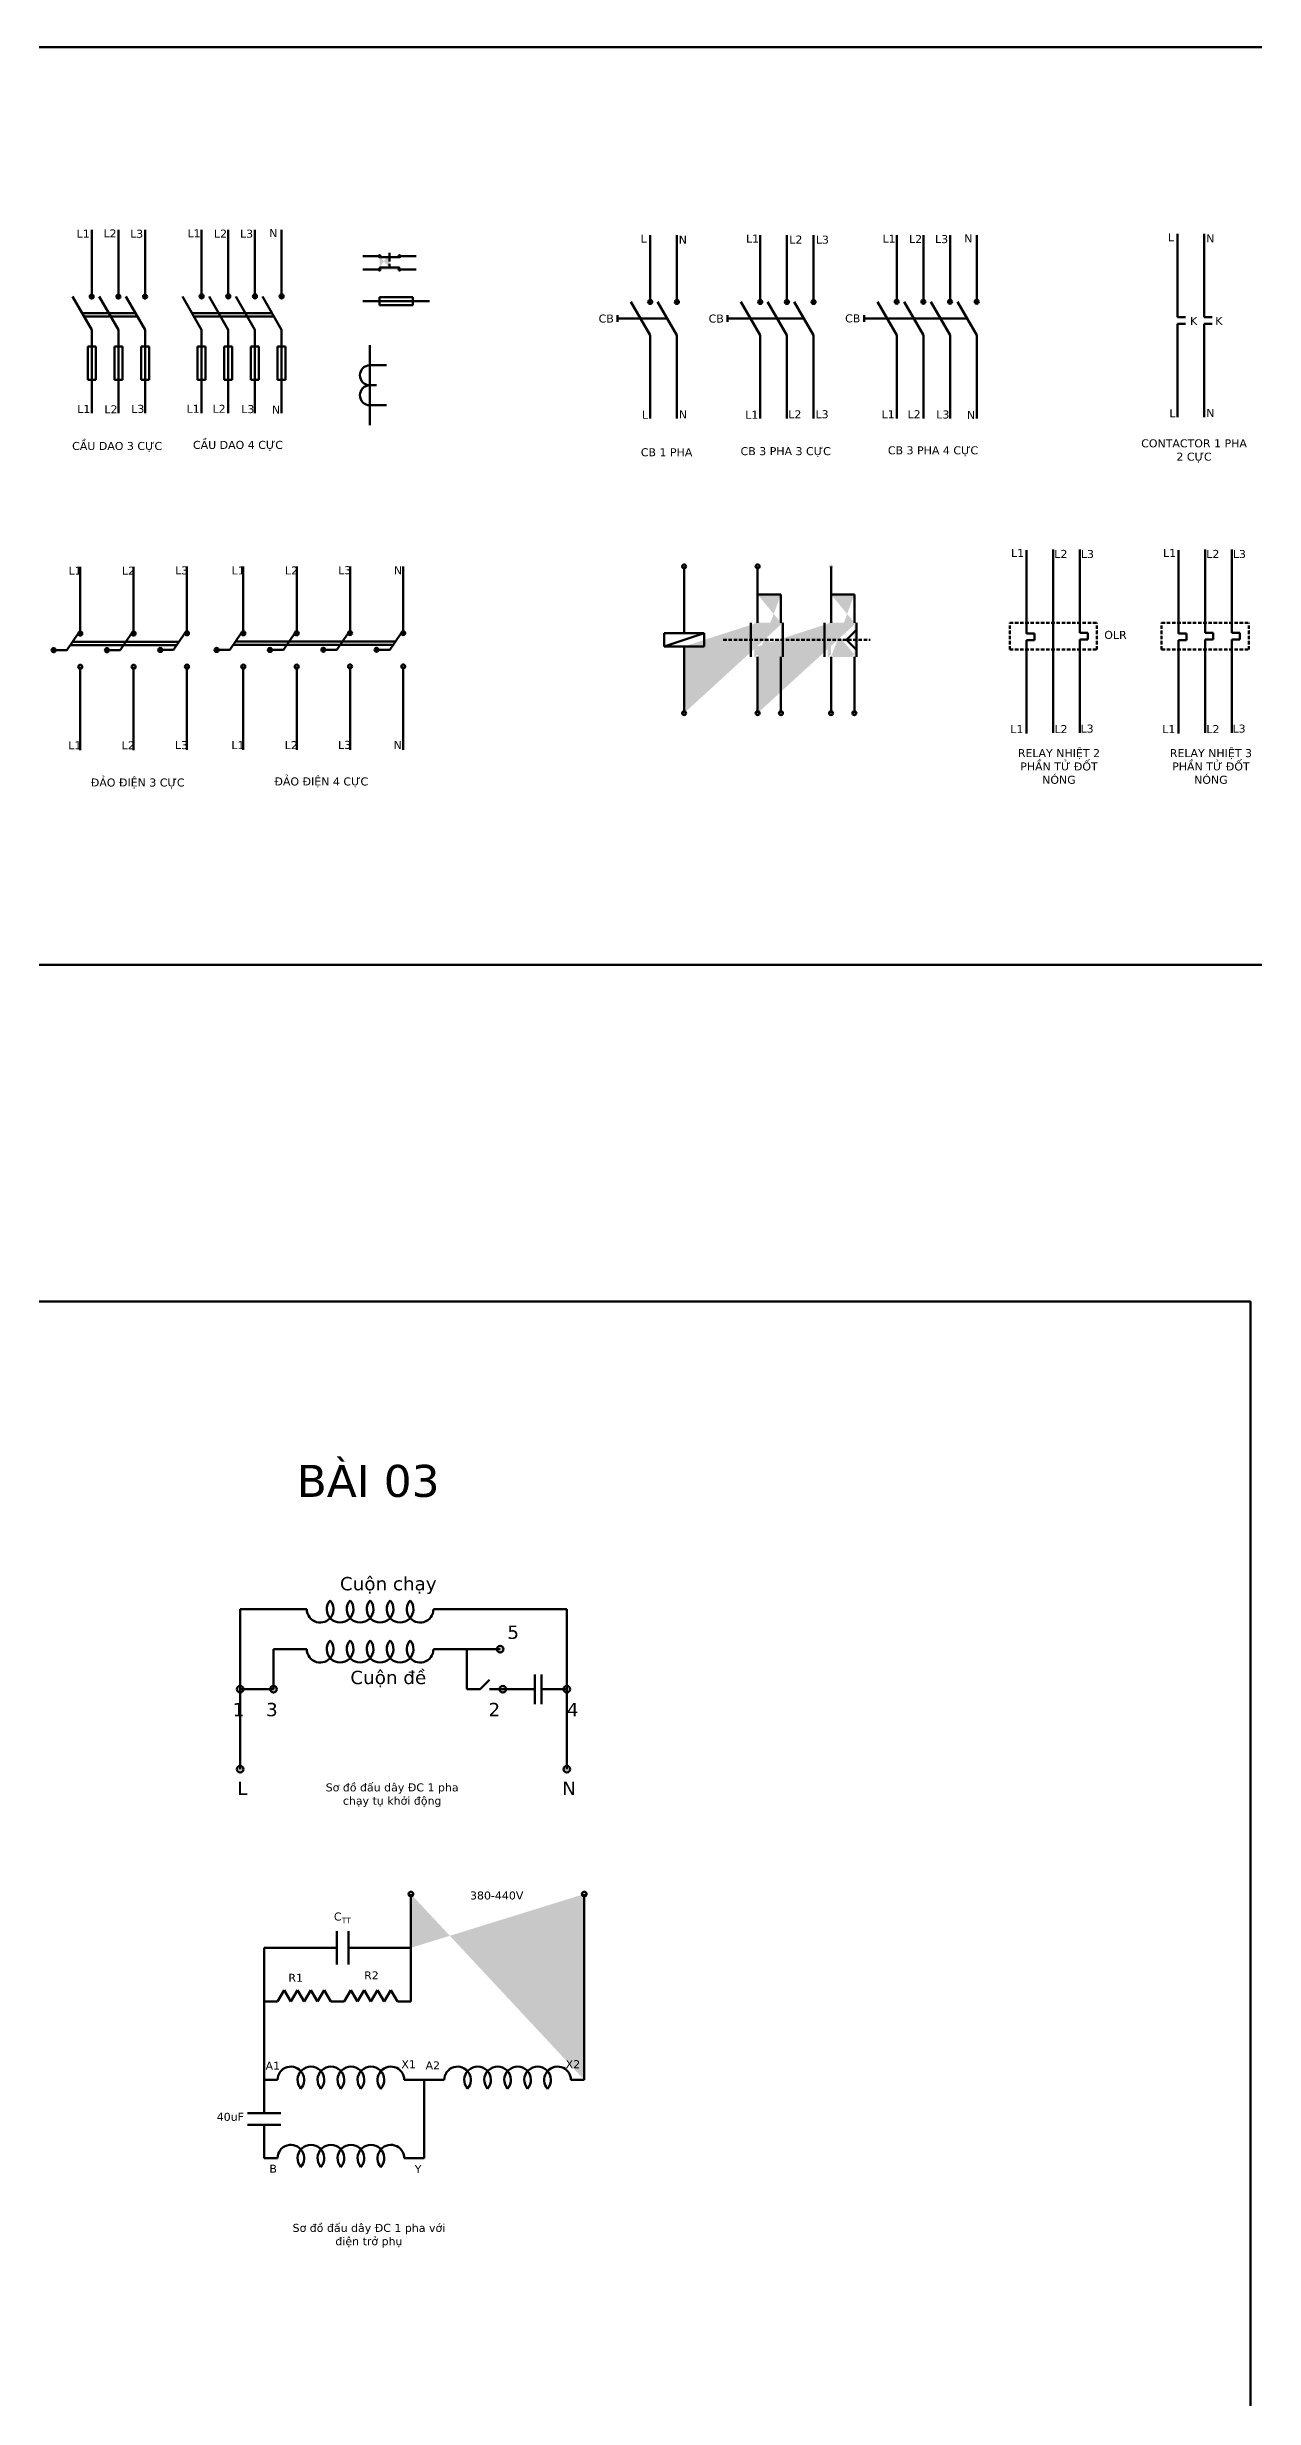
# Model space of a CAD drawing. Header units: inches. Extents: x -249378 to 8604139, y -7721310 to 888715.
# Drawn here: x 1486767 to 3297134, y -3486500 to 39904 of the extents above; entities that cross this region are included whole.
import ezdxf

# ---------------------------------------------------------------- set-up
doc = ezdxf.new("R2010")
doc.units = ezdxf.units.IN
doc.header["$LTSCALE"] = 130
doc.header["$MEASUREMENT"] = 0
doc.linetypes.add('DASHED', pattern=[0.75, 0.5, -0.25])
doc.linetypes.add('DASHED2', pattern=[0.375, 0.25, -0.125])
doc.styles.add('khong-ren', font='verdana_0.ttf', dxfattribs={"height": 400})

msp = doc.modelspace()

# ---------------------------------------------------------------- hatches: boundary and pattern name
at = {"linetype": 'DASHED2', "lineweight": 70, "ltscale": 70}
h = msp.add_hatch(color=256, dxfattribs=at)
edge = h.paths.add_edge_path()
edge.add_arc((2015533, -293923), 1500, 0, 360)
edge = h.paths.add_edge_path()
edge.add_arc((1985533, -293923), 1500, 0, 360)
edge = h.paths.add_edge_path(flags=17)
edge.add_arc((2015533, -273923), 1500, 0, 360)
edge = h.paths.add_edge_path(flags=16)
edge.add_arc((1985533, -273923), 1500, 0, 360)
edge = h.paths.add_edge_path()
edge.add_line((2000533, -275423), (2000533, -290923))
edge.add_line((2000533, -275423), (2000533, -268923))
edge.add_line((1985533, -290923), (2015533, -290923))
edge.add_line((2015533, -293923), (2040533, -293923))
edge.add_line((1960533, -293923), (1985533, -293923))
edge.add_line((1985533, -275423), (2015533, -275423))
edge.add_line((2015533, -273923), (2040533, -273923))
edge.add_line((1960533, -273923), (1985533, -273923))
at = {"lineweight": 70, "ltscale": 30}
h = msp.add_hatch(color=256, dxfattribs=at)
edge = h.paths.add_edge_path()
edge.add_arc((1553746, -334439), 3000, 0, 360)
h = msp.add_hatch(color=256, dxfattribs=at)
edge = h.paths.add_edge_path()
edge.add_arc((1593746, -334439), 3000, 0, 360)
h = msp.add_hatch(color=256, dxfattribs=at)
edge = h.paths.add_edge_path()
edge.add_arc((1633746, -334439), 3000, 0, 360)
h = msp.add_hatch(color=256, dxfattribs=at)
edge = h.paths.add_edge_path()
edge.add_arc((1718722, -334151), 3000, 0, 360)
h = msp.add_hatch(color=256, dxfattribs=at)
edge = h.paths.add_edge_path()
edge.add_arc((1758722, -334151), 3000, 0, 360)
h = msp.add_hatch(color=256, dxfattribs=at)
edge = h.paths.add_edge_path()
edge.add_arc((1798722, -334151), 3000, 0, 360)
h = msp.add_hatch(color=256, dxfattribs=at)
edge = h.paths.add_edge_path()
edge.add_arc((1838722, -334151), 3000, 0, 360)
h = msp.add_hatch(color=256, dxfattribs=at)
edge = h.paths.add_edge_path()
edge.add_arc((2391543, -342506), 3000, 0, 360)
h = msp.add_hatch(color=256, dxfattribs=at)
edge = h.paths.add_edge_path()
edge.add_arc((2431543, -342506), 3000, 0, 360)
h = msp.add_hatch(color=256, dxfattribs=at)
edge = h.paths.add_edge_path()
edge.add_arc((2556519, -342506), 3000, 0, 360)
h = msp.add_hatch(color=256, dxfattribs=at)
edge = h.paths.add_edge_path()
edge.add_arc((2596519, -342506), 3000, 0, 360)
h = msp.add_hatch(color=256, dxfattribs=at)
edge = h.paths.add_edge_path()
edge.add_arc((2636519, -342506), 3000, 0, 360)
h = msp.add_hatch(color=256, dxfattribs=at)
edge = h.paths.add_edge_path()
edge.add_arc((2761242, -342253), 3000, 0, 360)
h = msp.add_hatch(color=256, dxfattribs=at)
edge = h.paths.add_edge_path()
edge.add_arc((2801242, -342253), 3000, 0, 360)
h = msp.add_hatch(color=256, dxfattribs=at)
edge = h.paths.add_edge_path()
edge.add_arc((2841242, -342253), 3000, 0, 360)
h = msp.add_hatch(color=256, dxfattribs=at)
edge = h.paths.add_edge_path()
edge.add_arc((2881242, -342253), 3000, 0, 360)
at = {"lineweight": 70, "ltscale": 80}
h = msp.add_hatch(color=256, dxfattribs=at)
edge = h.paths.add_edge_path(flags=17)
edge.add_arc((2587601, -823625), 3000, 0, 360)
edge = h.paths.add_edge_path(flags=17)
edge.add_arc((2587601, -874911), 3000, 0, 360)
edge = h.paths.add_edge_path(flags=17)
edge.add_arc((2552601, -874911), 3000, 0, 360)
edge = h.paths.add_edge_path(flags=16)
edge.add_arc((2552601, -823625), 3000, 0, 360)
edge = h.paths.add_edge_path()
edge.add_arc((2442402, -739268), 3000, 0, 360)
edge = h.paths.add_edge_path()
edge.add_arc((2442402, -959268), 3000, 0, 360)
edge = h.paths.add_edge_path()
edge.add_line((2590601, -823625), (2590601, -874911))
edge.add_line((2547601, -823625), (2547601, -874911))
edge.add_line((2587601, -874911), (2587601, -959268))
edge.add_line((2587601, -781447), (2587601, -823625))
edge.add_line((2552601, -781447), (2587601, -781447))
edge.add_line((2552601, -874911), (2552601, -959268))
edge.add_line((2552601, -739268), (2552601, -823625))
edge.add_line((2442402, -859268), (2442402, -959268))
h = msp.add_hatch(color=256, dxfattribs=at)
edge = h.paths.add_edge_path()
edge.add_arc((2552601, -739268), 3000, 0, 360)
edge = h.paths.add_edge_path()
edge.add_arc((2587601, -959268), 3000, 0, 360)
edge = h.paths.add_edge_path()
edge.add_arc((2552601, -959268), 3000, 0, 360)
edge = h.paths.add_edge_path(flags=17)
edge.add_arc((2587601, -823625), 3000, 0, 360)
edge = h.paths.add_edge_path(flags=17)
edge.add_arc((2587601, -874911), 3000, 0, 360)
edge = h.paths.add_edge_path(flags=17)
edge.add_arc((2552601, -874911), 3000, 0, 360)
edge = h.paths.add_edge_path(flags=16)
edge.add_arc((2552601, -823625), 3000, 0, 360)
edge = h.paths.add_edge_path()
edge.add_line((2590601, -823625), (2590601, -874911))
edge.add_line((2547601, -823625), (2547601, -874911))
edge.add_line((2587601, -874911), (2587601, -959268))
edge.add_line((2587601, -781447), (2587601, -823625))
edge.add_line((2552601, -781447), (2587601, -781447))
edge.add_line((2552601, -874911), (2552601, -959268))
edge.add_line((2552601, -739268), (2552601, -823625))
h = msp.add_hatch(color=256, dxfattribs=at)
edge = h.paths.add_edge_path(flags=17)
edge.add_arc((2697800, -823625), 3000, 0, 360)
edge = h.paths.add_edge_path(flags=17)
edge.add_arc((2697800, -874911), 3000, 0, 360)
edge = h.paths.add_edge_path(flags=17)
edge.add_arc((2662800, -874911), 3000, 0, 360)
edge = h.paths.add_edge_path(flags=16)
edge.add_arc((2662800, -823625), 3000, 0, 360)
edge = h.paths.add_edge_path()
edge.add_arc((2552601, -739268), 3000, 0, 360)
edge = h.paths.add_edge_path()
edge.add_arc((2552601, -959268), 3000, 0, 360)
edge = h.paths.add_edge_path()
edge.add_line((2700800, -823625), (2700800, -874911))
edge.add_line((2657800, -823625), (2657800, -874911))
edge.add_line((2697800, -874911), (2697800, -959268))
edge.add_line((2697800, -781447), (2697800, -823625))
edge.add_line((2662800, -781447), (2697800, -781447))
edge.add_line((2662800, -874911), (2662800, -959268))
edge.add_line((2662800, -739268), (2662800, -823625))
edge.add_line((2552601, -859268), (2552601, -959268))
h = msp.add_hatch(color=256, dxfattribs=at)
edge = h.paths.add_edge_path()
edge.add_arc((2662800, -739268), 3000, 0, 360)
edge = h.paths.add_edge_path()
edge.add_arc((2697800, -959268), 3000, 0, 360)
edge = h.paths.add_edge_path()
edge.add_arc((2662800, -959268), 3000, 0, 360)
edge = h.paths.add_edge_path(flags=17)
edge.add_arc((2697800, -823625), 3000, 0, 360)
edge = h.paths.add_edge_path(flags=17)
edge.add_arc((2697800, -874911), 3000, 0, 360)
edge = h.paths.add_edge_path(flags=17)
edge.add_arc((2662800, -874911), 3000, 0, 360)
edge = h.paths.add_edge_path(flags=16)
edge.add_arc((2662800, -823625), 3000, 0, 360)
edge = h.paths.add_edge_path()
edge.add_line((2700800, -823625), (2700800, -874911))
edge.add_line((2657800, -823625), (2657800, -874911))
edge.add_line((2697800, -874911), (2697800, -959268))
edge.add_line((2697800, -781447), (2697800, -823625))
edge.add_line((2662800, -781447), (2697800, -781447))
edge.add_line((2662800, -874911), (2662800, -959268))
edge.add_line((2662800, -739268), (2662800, -823625))
at = {"lineweight": 70, "ltscale": 30}
h = msp.add_hatch(color=256, dxfattribs=at)
edge = h.paths.add_edge_path()
edge.add_arc((1536626, -839800), 3000, 0, 360)
h = msp.add_hatch(color=256, dxfattribs=at)
edge = h.paths.add_edge_path()
edge.add_arc((1616626, -839800), 3000, 0, 360)
h = msp.add_hatch(color=256, dxfattribs=at)
edge = h.paths.add_edge_path()
edge.add_arc((1696626, -839515), 3000, 0, 360)
h = msp.add_hatch(color=256, dxfattribs=at)
edge = h.paths.add_edge_path()
edge.add_arc((1781223, -839553), 3000, 0, 360)
h = msp.add_hatch(color=256, dxfattribs=at)
edge = h.paths.add_edge_path()
edge.add_arc((1861223, -839553), 3000, 0, 360)
h = msp.add_hatch(color=256, dxfattribs=at)
edge = h.paths.add_edge_path()
edge.add_arc((1941223, -839268), 3000, 0, 360)
h = msp.add_hatch(color=256, dxfattribs=at)
edge = h.paths.add_edge_path()
edge.add_arc((2021029, -839268), 3000, 0, 360)
h = msp.add_hatch(color=256, dxfattribs=at)
edge = h.paths.add_edge_path()
edge.add_arc((1496626, -864800), 3000, 0, 360)
h = msp.add_hatch(color=256, dxfattribs=at)
edge = h.paths.add_edge_path()
edge.add_arc((1576626, -864800), 3000, 0, 360)
h = msp.add_hatch(color=256, dxfattribs=at)
edge = h.paths.add_edge_path()
edge.add_arc((1656626, -864515), 3000, 0, 360)
h = msp.add_hatch(color=256, dxfattribs=at)
edge = h.paths.add_edge_path()
edge.add_arc((1741223, -864553), 3000, 0, 360)
h = msp.add_hatch(color=256, dxfattribs=at)
edge = h.paths.add_edge_path()
edge.add_arc((1821223, -864553), 3000, 0, 360)
h = msp.add_hatch(color=256, dxfattribs=at)
edge = h.paths.add_edge_path()
edge.add_arc((1901223, -864268), 3000, 0, 360)
h = msp.add_hatch(color=256, dxfattribs=at)
edge = h.paths.add_edge_path()
edge.add_arc((1981029, -864268), 3000, 0, 360)
h = msp.add_hatch(color=256, dxfattribs=at)
edge = h.paths.add_edge_path()
edge.add_arc((1371650, -889800), 3000, 0, 360)
edge = h.paths.add_edge_path()
edge.add_arc((1451650, -889800), 3000, 0, 360)
edge = h.paths.add_edge_path()
edge.add_arc((1536626, -889800), 3000, 0, 360)
edge = h.paths.add_edge_path()
edge.add_arc((1616626, -889800), 3000, 0, 360)
edge = h.paths.add_edge_path()
edge.add_arc((1696626, -889515), 3000, 0, 360)
edge = h.paths.add_edge_path()
edge.add_arc((1781223, -889553), 3000, 0, 360)
edge = h.paths.add_edge_path()
edge.add_arc((1861223, -889553), 3000, 0, 360)
edge = h.paths.add_edge_path()
edge.add_arc((1941223, -889268), 3000, 0, 360)
edge = h.paths.add_edge_path()
edge.add_arc((2021029, -889268), 3000, 0, 360)
h = msp.add_hatch(color=256, dxfattribs=at)
edge = h.paths.add_edge_path()
edge.add_arc((1776417, -2423375), 5000, 0, 360)
edge = h.paths.add_edge_path()
edge.add_arc((1826417, -2423375), 5000, 0, 360)
edge = h.paths.add_edge_path()
edge.add_arc((2170559, -2423375), 5000, 0, 360)
edge = h.paths.add_edge_path()
edge.add_arc((2166417, -2363375), 5000, 0, 360)
edge = h.paths.add_edge_path()
edge.add_arc((2266417, -2423375), 5000, 0, 360)
h = msp.add_hatch(color=256, dxfattribs=at)
edge = h.paths.add_edge_path()
edge.add_arc((1776417, -2543375), 5000, 0, 360)
edge = h.paths.add_edge_path()
edge.add_arc((2266417, -2543375), 5000, 0, 360)
at = {"lineweight": 70, "ltscale": 130}
h = msp.add_hatch(color=256, dxfattribs=at)
edge = h.paths.add_edge_path()
edge.add_arc((2032610, -2730648), 3500, 0, 360)
edge = h.paths.add_edge_path()
edge.add_arc((2292610, -2730648), 3500, 0, 360)
edge = h.paths.add_edge_path()
edge.add_line((2032610, -2811327), (2032610, -2730648))
edge.add_line((2292610, -3009442), (2292610, -2730648))

# ---------------------------------------------------------------- linework, layer by layer
at = {"lineweight": 70, "ltscale": 30}
for p, q in [((1553746, -234439), (1553746, -334439)), ((1593746, -234439), (1593746, -334439)), ((1633746, -234439), (1633746, -334439)), ((1718722, -234151), (1718722, -334151)), ((1758722, -234151), (1758722, -334151)), ((1798722, -234151), (1798722, -334151)), ((1838722, -234151), (1838722, -334151)), ((2391543, -242506), (2391543, -342506)), ((2431543, -242506), (2431543, -342506)), ((2556519, -242506), (2556519, -342506)), ((2596519, -242506), (2596519, -342506)), ((2636519, -242506), (2636519, -342506)), ((2761242, -242253), (2761242, -342253)), ((2801242, -242253), (2801242, -342253)), ((2841242, -242253), (2841242, -342253)), ((2881242, -242253), (2881242, -342253)), ((3182666, -240463), (3182666, -340463)), ((3222666, -240463), (3222666, -340463)), ((1960533, -273923), (1985533, -273923)), ((1985533, -275423), (2015533, -275423)), ((2000533, -275423), (2000533, -268923)), ((2015533, -273923), (2040533, -273923)), ((1960533, -293923), (1985533, -293923)), ((1985533, -290923), (2015533, -290923)), ((2015533, -293923), (2040533, -293923)), ((1553746, -384439), (1524879, -334439)), ((1593746, -384439), (1564879, -334439)), ((1633746, -384439), (1604879, -334439)), ((1718722, -384151), (1689854, -334151)), ((1758722, -384151), (1729854, -334151)), ((1798722, -384151), (1769854, -334151)), ((1838722, -384151), (1809854, -334151)), ((1960533, -341340), (2060533, -341340)), ((1985533, -335340), (2035533, -335340)), ((2035533, -347340), (1985533, -347340)), ((2035533, -335340), (2035533, -347340)), ((2391543, -392506), (2362676, -342506)), ((2431543, -392506), (2402676, -342506)), ((2556519, -392506), (2527651, -342506)), ((2596519, -392506), (2567651, -342506)), ((2636519, -392506), (2607651, -342506)), ((2761242, -392253), (2732375, -342253)), ((2801242, -392253), (2772375, -342253)), ((2841242, -392253), (2812375, -342253)), ((2881242, -392253), (2852375, -342253)), ((1539313, -359439), (1619313, -359439)), ((1542199, -364439), (1619313, -364439)), ((1553746, -384439), (1553746, -484439)), ((1593746, -384439), (1593746, -484439)), ((1622199, -364439), (1619313, -364439)), ((1633746, -384439), (1633746, -484439)), ((1704288, -359151), (1824288, -359151)), ((1707175, -364151), (1824288, -364151)), ((1718722, -384151), (1718722, -484151)), ((1758722, -384151), (1758722, -484151)), ((1798722, -384151), (1798722, -484151)), ((1827175, -364151), (1824288, -364151)), ((1838722, -384151), (1838722, -484151)), ((1547746, -459439), (1547746, -409439)), ((1547746, -409439), (1559746, -409439)), ((1559746, -409439), (1559746, -459439)), ((1587746, -459439), (1587746, -409439)), ((1587746, -409439), (1599746, -409439)), ((1599746, -409439), (1599746, -459439)), ((1627746, -459439), (1627746, -409439)), ((1627746, -409439), (1639746, -409439)), ((1639746, -409439), (1639746, -459439)), ((1712722, -459151), (1712722, -409151)), ((1712722, -409151), (1724722, -409151)), ((1724722, -409151), (1724722, -459151)), ((1752722, -459151), (1752722, -409151)), ((1752722, -409151), (1764722, -409151)), ((1764722, -409151), (1764722, -459151)), ((1792722, -459151), (1792722, -409151)), ((1792722, -409151), (1804722, -409151)), ((1804722, -409151), (1804722, -459151)), ((1832722, -409151), (1844722, -409151)), ((1832722, -459151), (1832722, -409151)), ((1844722, -409151), (1844722, -459151)), ((2391543, -392506), (2391543, -430006)), ((2431543, -392506), (2431543, -430006)), ((2556519, -392506), (2556519, -430006)), ((2596519, -392506), (2596519, -430006)), ((2636519, -392506), (2636519, -430006)), ((2761242, -392253), (2761242, -492253)), ((2801242, -392253), (2801242, -492253)), ((2841242, -392253), (2841242, -492253)), ((2881242, -392253), (2881242, -492253)), ((3182666, -390463), (3182666, -427963)), ((3222666, -390463), (3222666, -427963)), ((2391543, -442506), (2391543, -492506)), ((2431543, -442506), (2431543, -492506)), ((2556519, -442506), (2556519, -492506)), ((2596519, -442506), (2596519, -492506)), ((2636519, -442506), (2636519, -492506)), ((3182666, -440463), (3182666, -490463)), ((3222666, -440463), (3222666, -490463)), ((1559746, -459439), (1547746, -459439)), ((1553746, -484439), (1553746, -509439)), ((1599746, -459439), (1587746, -459439)), ((1593746, -484439), (1593746, -509439)), ((1639746, -459439), (1627746, -459439)), ((1633746, -484439), (1633746, -509439)), ((1724722, -459151), (1712722, -459151)), ((1718722, -484151), (1718722, -509151)), ((1764722, -459151), (1752722, -459151)), ((1758722, -484151), (1758722, -509151)), ((1804722, -459151), (1792722, -459151)), ((1798722, -484151), (1798722, -509151)), ((1844722, -459151), (1832722, -459151)), ((1838722, -484151), (1838722, -509151)), ((2391543, -492506), (2391543, -517506)), ((2431543, -492506), (2431543, -517506)), ((2556519, -492506), (2556519, -517506)), ((2596519, -492506), (2596519, -517506)), ((2636519, -492506), (2636519, -517506)), ((2761242, -492253), (2761242, -517253)), ((2801242, -492253), (2801242, -517253)), ((2841242, -492253), (2841242, -517253)), ((2881242, -492253), (2881242, -517253)), ((3182666, -490463), (3182666, -515463)), ((3222666, -490463), (3222666, -515463)), ((1536626, -739800), (1536626, -839800)), ((1616626, -739800), (1616626, -839800)), ((1696626, -739515), (1696626, -839515)), ((1781223, -739553), (1781223, -839553)), ((1861223, -739553), (1861223, -839553)), ((1941223, -739268), (1941223, -839268)), ((2021029, -739268), (2021029, -839268)), ((2442402, -739268), (2442402, -839268)), ((2552601, -739268), (2552601, -823625)), ((2662800, -739268), (2662800, -823625)), ((2956004, -715049), (2956004, -815049)), ((2996004, -714026), (2996004, -814026)), ((3036004, -714026), (3036004, -814026)), ((3183924, -715049), (3183924, -815049)), ((3223924, -714026), (3223924, -814026)), ((3263924, -714026), (3263924, -814026)), ((1516626, -864800), (1533626, -839800)), ((1596626, -864800), (1613626, -839800)), ((1676626, -864515), (1693626, -839515)), ((1761223, -864553), (1778223, -839553)), ((1841223, -864553), (1858223, -839553)), ((1921223, -864268), (1938223, -839268)), ((2001029, -864268), (2018029, -839268)), ((1506626, -864800), (1496626, -864800)), ((1516626, -864800), (1506626, -864800)), ((1525126, -857300), (1521726, -857300)), ((1525126, -852300), (1605126, -852300)), ((1525126, -857300), (1601726, -857300)), ((1586626, -864800), (1576626, -864800)), ((1596626, -864800), (1586626, -864800)), ((1605126, -857300), (1601726, -857300)), ((1605126, -852300), (1685126, -852300)), ((1605126, -857300), (1681726, -857300)), ((1666626, -864515), (1656626, -864515)), ((1676626, -864515), (1666626, -864515)), ((1751223, -864553), (1741223, -864553)), ((1761223, -864553), (1751223, -864553)), ((1769723, -857053), (1766323, -857053)), ((1769723, -852053), (1849723, -852053)), ((1769723, -857053), (1846323, -857053)), ((1831223, -864553), (1821223, -864553)), ((1841223, -864553), (1831223, -864553)), ((1849723, -857053), (1846323, -857053)), ((1849723, -852053), (1929723, -852053)), ((1849723, -857053), (1926323, -857053)), ((1911223, -864268), (1901223, -864268)), ((1921223, -864268), (1911223, -864268)), ((1929529, -857053), (1926129, -857053)), ((1929529, -852053), (2009529, -852053)), ((1929529, -857053), (2006129, -857053)), ((1991029, -864268), (1981029, -864268)), ((2001029, -864268), (1991029, -864268)), ((2442402, -859268), (2442402, -959268)), ((2552601, -874911), (2552601, -959268)), ((2587601, -874911), (2587601, -959268)), ((2662800, -874911), (2662800, -959268)), ((2697800, -874911), (2697800, -959268)), ((2956004, -865049), (2956004, -902549)), ((2996004, -864026), (2996004, -901526)), ((3036004, -864026), (3036004, -901526)), ((3183924, -865049), (3183924, -902549)), ((3223924, -864026), (3223924, -901526)), ((3263924, -864026), (3263924, -901526)), ((1536626, -889800), (1536626, -989800)), ((1616626, -889800), (1616626, -989800)), ((1696626, -889515), (1696626, -989515)), ((1781223, -889553), (1781223, -989553)), ((1861223, -889553), (1861223, -989553)), ((1941223, -889268), (1941223, -989268)), ((2021029, -889268), (2021029, -989268)), ((2956004, -915049), (2956004, -965049)), ((2996004, -914026), (2996004, -964026)), ((3036004, -914026), (3036004, -964026)), ((3183924, -915049), (3183924, -965049)), ((3223924, -914026), (3223924, -964026)), ((3263924, -914026), (3263924, -964026)), ((2956004, -965049), (2956004, -990049)), ((2996004, -964026), (2996004, -989026)), ((3036004, -964026), (3036004, -989026)), ((3183924, -965049), (3183924, -990049)), ((3223924, -964026), (3223924, -989026)), ((3263924, -964026), (3263924, -989026)), ((1536626, -989800), (1536626, -1014800)), ((1616626, -989800), (1616626, -1014800)), ((1696626, -989515), (1696626, -1014515)), ((1781223, -989553), (1781223, -1014553)), ((1861223, -989553), (1861223, -1014553)), ((1941223, -989268), (1941223, -1014268)), ((2021029, -989268), (2021029, -1014268)), ((1826417, -2303375), (1776417, -2303375)), ((1776417, -2303375), (1776417, -2423375)), ((1876417, -2303375), (1826417, -2303375)), ((2116417, -2303375), (2066417, -2303375)), ((2166417, -2303375), (2116417, -2303375)), ((2216417, -2303375), (2166417, -2303375)), ((2266417, -2303375), (2216417, -2303375)), ((2266417, -2303375), (2266417, -2423375)), ((1876417, -2363375), (1826417, -2363375)), ((1826417, -2363375), (1826417, -2423375)), ((2116417, -2363375), (2066417, -2363375)), ((2166417, -2363375), (2116417, -2363375)), ((2116417, -2363375), (2116417, -2423375)), ((1776417, -2423375), (1826417, -2423375)), ((1776417, -2423375), (1776417, -2543375)), ((2116417, -2423375), (2136417, -2423375)), ((2136417, -2423375), (2150559, -2409233)), ((2150559, -2423375), (2170559, -2423375)), ((2170559, -2423375), (2218488, -2423375)), ((2218488, -2401188), (2218488, -2423375)), ((2218488, -2445561), (2218488, -2423375)), ((2228488, -2401188), (2228488, -2423375)), ((2228488, -2423375), (2266417, -2423375)), ((2228488, -2445561), (2228488, -2423375)), ((2266417, -2423375), (2266417, -2543375))]:
    msp.add_line(p, q, dxfattribs=at)
at = {"linetype": 'DASHED2', "lineweight": 70, "ltscale": 200}
msp.add_line((2000533, -275423), (2000533, -290923), dxfattribs=at)
at = {"lineweight": 70, "ltscale": 70}
for p, q in [((1985533, -347340), (1985533, -335340)), ((2342676, -367506), (2342676, -362506)), ((2342676, -367506), (2342676, -372506)), ((2507651, -367506), (2507651, -362506)), ((2507651, -367506), (2507651, -372506)), ((2712375, -367253), (2712375, -362253)), ((2712375, -367253), (2712375, -372253))]:
    msp.add_line(p, q, dxfattribs=at)
at = {"lineweight": 70, "ltscale": 80}
for p, q in [((3182666, -340463), (3182666, -365463)), ((3222666, -340463), (3222666, -365463)), ((2342676, -367506), (2417109, -367506)), ((2507651, -367506), (2622085, -367506)), ((2712375, -367253), (2826808, -367253)), ((2826808, -367253), (2866808, -367253)), ((3182666, -365463), (3194666, -365463)), ((3182666, -375463), (3194666, -375463)), ((3182666, -375463), (3182666, -390463)), ((3222666, -365463), (3234666, -365463)), ((3222666, -375463), (3222666, -390463)), ((3222666, -375463), (3234666, -375463)), ((2391543, -430006), (2391543, -442506)), ((2431543, -430006), (2431543, -442506)), ((2556519, -430006), (2556519, -442506)), ((2596519, -430006), (2596519, -442506)), ((2636519, -430006), (2636519, -442506)), ((3182666, -427963), (3182666, -440463)), ((3222666, -427963), (3222666, -440463)), ((2552601, -781447), (2587601, -781447)), ((2587601, -781447), (2587601, -823625)), ((2697800, -781447), (2662800, -781447)), ((2697800, -781447), (2697800, -823625)), ((2472402, -839268), (2412402, -839268)), ((2412402, -839268), (2412402, -859268)), ((2412402, -859268), (2472402, -839268)), ((2472402, -859268), (2472402, -839268)), ((2542601, -823625), (2542601, -874911)), ((2590601, -823625), (2590601, -874911)), ((2652800, -823625), (2652800, -874911)), ((2685800, -849268), (2700800, -834268)), ((2700800, -823625), (2700800, -874911)), ((2956004, -815049), (2956004, -840049)), ((2956004, -840049), (2968004, -840049)), ((2968004, -840049), (2968004, -850049)), ((2996004, -814026), (2996004, -839026)), ((2996004, -839026), (2996004, -849026)), ((3036004, -814026), (3036004, -839026)), ((3036004, -839026), (3048004, -839026)), ((3048004, -839026), (3048004, -849026)), ((3183924, -815049), (3183924, -840049)), ((3183924, -840049), (3195924, -840049)), ((3195924, -840049), (3195924, -850049)), ((3223924, -814026), (3223924, -839026)), ((3223924, -839026), (3235924, -839026)), ((3235924, -839026), (3235924, -849026)), ((3263924, -814026), (3263924, -839026)), ((3263924, -839026), (3275924, -839026)), ((3275924, -839026), (3275924, -849026)), ((2412402, -859268), (2472402, -859268)), ((2685800, -849268), (2700800, -864268)), ((2956004, -850049), (2956004, -865049)), ((2956004, -850049), (2968004, -850049)), ((2996004, -849026), (2996004, -864026)), ((3036004, -849026), (3036004, -864026)), ((3036004, -849026), (3048004, -849026)), ((3183924, -850049), (3183924, -865049)), ((3183924, -850049), (3195924, -850049)), ((3223924, -849026), (3223924, -864026)), ((3223924, -849026), (3235924, -849026)), ((3263924, -849026), (3263924, -864026)), ((3263924, -849026), (3275924, -849026)), ((2956004, -902549), (2956004, -915049)), ((2996004, -901526), (2996004, -914026)), ((3036004, -901526), (3036004, -914026)), ((3183924, -902549), (3183924, -915049)), ((3223924, -901526), (3223924, -914026)), ((3263924, -901526), (3263924, -914026))]:
    msp.add_line(p, q, dxfattribs=at)
at = {"lineweight": 70, "ltscale": 130}
for p, q in [((1971100, -407476), (1971100, -437476)), ((1971100, -437476), (1971100, -437476)), ((1971100, -437476), (1996100, -437476)), ((1971100, -437476), (1971100, -497476)), ((1971100, -467476), (1981100, -467476)), ((1971100, -497476), (1971100, -527476)), ((1971100, -497476), (1996100, -497476)), ((2032610, -2811327), (2032610, -2730648)), ((2292610, -3009442), (2292610, -2730648)), ((1812610, -2892005), (1812610, -2811327)), ((1871329, -2811327), (1812610, -2811327)), ((1871329, -2811327), (1921329, -2811327)), ((1921329, -2811327), (1921329, -2786327)), ((1921329, -2836327), (1921329, -2811327)), ((1938766, -2811327), (1938766, -2786327)), ((1938766, -2836327), (1938766, -2811327)), ((1938766, -2811327), (1988766, -2811327)), ((2032610, -2811327), (1988766, -2811327)), ((2032610, -2892005), (2032610, -2811327)), ((1832610, -2892005), (1842610, -2874684)), ((1842610, -2874684), (1832610, -2892005)), ((1842610, -2874684), (1852610, -2892005)), ((1852610, -2892005), (1862610, -2874684)), ((1862610, -2874684), (1852610, -2892005)), ((1862610, -2874684), (1872610, -2892005)), ((1872610, -2892005), (1882610, -2874684)), ((1882610, -2874684), (1872610, -2892005)), ((1882610, -2874684), (1892610, -2892005)), ((1892610, -2892005), (1902610, -2874684)), ((1902610, -2874684), (1892610, -2892005)), ((1902610, -2874684), (1912610, -2892005)), ((1932610, -2892005), (1942610, -2874684)), ((1942610, -2874684), (1932610, -2892005)), ((1942610, -2874684), (1952610, -2892005)), ((1952610, -2892005), (1962610, -2874684)), ((1962610, -2874684), (1952610, -2892005)), ((1962610, -2874684), (1972610, -2892005)), ((1972610, -2892005), (1982610, -2874684)), ((1982610, -2874684), (1972610, -2892005)), ((1982610, -2874684), (1992610, -2892005)), ((1992610, -2892005), (2002610, -2874684)), ((2002610, -2874684), (1992610, -2892005)), ((2002610, -2874684), (2012610, -2892005)), ((1812610, -2892005), (1812610, -3009442)), ((1812610, -2892005), (1832610, -2892005)), ((1912610, -2892005), (1932610, -2892005)), ((2012610, -2892005), (2032610, -2892005)), ((1832610, -3009442), (1812610, -3009442)), ((1812610, -3009442), (1812610, -3059442)), ((2022610, -3009442), (2082610, -3009442)), ((2052610, -3009442), (2052610, -3126880)), ((2292610, -3009442), (2272610, -3009442)), ((1787610, -3059442), (1812610, -3059442)), ((1812610, -3059442), (1837610, -3059442)), ((1787610, -3076880), (1812610, -3076880)), ((1812610, -3076880), (1837610, -3076880)), ((1812610, -3076880), (1812610, -3126880)), ((1832610, -3126880), (1812610, -3126880)), ((2052610, -3126880), (2022610, -3126880))]:
    msp.add_line(p, q, dxfattribs=at)
at = {"linetype": 'DASHED', "lineweight": 70, "ltscale": 80}
for p, q in [((2930699, -864026), (2930699, -824026)), ((2930699, -824026), (3061309, -824026)), ((3061309, -864026), (3061309, -824026)), ((3158619, -864026), (3158619, -824026)), ((3158619, -824026), (3289229, -824026)), ((3289229, -864026), (3289229, -824026)), ((2501132, -849268), (2721586, -849268)), ((2930699, -864026), (3061309, -864026)), ((3158619, -864026), (3289229, -864026))]:
    msp.add_line(p, q, dxfattribs=at)
at = {"lineweight": 70, "ltscale": 130}
for points in [[(981144, 39904), (5377008, 39904), (5377008, -1336750), (981144, -1336750)], [(-249378, -1841993), (3291802, -1841993), (3291802, -4326048), (-249378, -4326048)]]:
    msp.add_lwpolyline(points, close=True, dxfattribs=at)
at = {"lineweight": 70, "ltscale": 30}
for centre, radius in [((1985533, -273923), 1500), ((2015533, -273923), 1500), ((1985533, -293923), 1500), ((2015533, -293923), 1500), ((1553746, -334439), 3000), ((1593746, -334439), 3000), ((1633746, -334439), 3000), ((1718722, -334151), 3000), ((1758722, -334151), 3000), ((1798722, -334151), 3000), ((1838722, -334151), 3000), ((2391543, -342506), 3000), ((2431543, -342506), 3000), ((2556519, -342506), 3000), ((2596519, -342506), 3000), ((2636519, -342506), 3000), ((2761242, -342253), 3000), ((2801242, -342253), 3000), ((2841242, -342253), 3000), ((2881242, -342253), 3000), ((1536626, -839800), 3000), ((1616626, -839800), 3000), ((1696626, -839515), 3000), ((1781223, -839553), 3000), ((1861223, -839553), 3000), ((1941223, -839268), 3000), ((2021029, -839268), 3000), ((1496626, -864800), 3000), ((1576626, -864800), 3000), ((1656626, -864515), 3000), ((1741223, -864553), 3000), ((1821223, -864553), 3000), ((1901223, -864268), 3000), ((1981029, -864268), 3000), ((1536626, -889800), 3000), ((1616626, -889800), 3000), ((1696626, -889515), 3000), ((1781223, -889553), 3000), ((1861223, -889553), 3000), ((1941223, -889268), 3000), ((2021029, -889268), 3000), ((2166417, -2363375), 5000), ((1776417, -2423375), 5000), ((1826417, -2423375), 5000), ((2170559, -2423375), 5000), ((2266417, -2423375), 5000), ((1776417, -2543375), 5000), ((2266417, -2543375), 5000)]:
    msp.add_circle(centre, radius, dxfattribs=at)
at = {"lineweight": 70, "ltscale": 80}
for centre in [(2442402, -739268), (2552601, -739268), (2442402, -959268), (2552601, -959268), (2587601, -959268), (2662800, -959268), (2697800, -959268)]:
    msp.add_circle(centre, 3000, dxfattribs=at)
at = {"lineweight": 70, "ltscale": 130}
for centre in [(2032610, -2730648), (2292610, -2730648)]:
    msp.add_circle(centre, 3500, dxfattribs=at)
for centre in [(1971100, -452476), (1971100, -482476)]:
    msp.add_arc(centre, 15000, 90, 270, dxfattribs=at)
at = {"lineweight": 70, "ltscale": 30}
for centre, start, end in [((1896417, -2303375), 180, 41.409622), ((1926417, -2303375), 138.590378, 41.409622), ((1956417, -2303375), 138.590378, 41.409622), ((1986417, -2303375), 138.590378, 41.409622), ((2016417, -2303375), 138.590378, 41.409622), ((2046417, -2303375), 138.590378, 0), ((1896417, -2363375), 180, 41.409622), ((1926417, -2363375), 138.590378, 41.409622), ((1956417, -2363375), 138.590378, 41.409622), ((1986417, -2363375), 138.590378, 41.409622), ((2016417, -2363375), 138.590378, 41.409622), ((2046417, -2363375), 138.590378, 0), ((1852610, -3009442), 318.590378, 180), ((1882610, -3009442), 318.590378, 221.409622), ((1912610, -3009442), 318.590378, 221.409622), ((1942610, -3009442), 318.590378, 221.409622), ((1972610, -3009442), 318.590378, 221.409622), ((2002610, -3009442), 0, 221.409622), ((2102610, -3009442), 318.590378, 180), ((2132610, -3009442), 318.590378, 221.409622), ((2162610, -3009442), 318.590378, 221.409622), ((2192610, -3009442), 318.590378, 221.409622), ((2222610, -3009442), 318.590378, 221.409622), ((2252610, -3009442), 0, 221.409622), ((1852610, -3126880), 318.590378, 180), ((1882610, -3126880), 318.590378, 221.409622), ((1912610, -3126880), 318.590378, 221.409622), ((1942610, -3126880), 318.590378, 221.409622), ((1972610, -3126880), 318.590378, 221.409622), ((2002610, -3126880), 0, 221.409622)]:
    msp.add_arc(centre, 20000, start, end, dxfattribs=at)

# ---------------------------------------------------------------- texts
at = {"lineweight": 70, "ltscale": 30, "attachment_point": 5, "style": 'khong-ren'}
for s, insert, char_height, width in [('L1', (1540979, -239965), 12000, 16304.3), ('L2', (1581281, -239664), 12000, 16304.3), ('L3', (1621281, -240267), 12000, 16304.3), ('L1', (1707262, -239569), 12000, 16304.3), ('L2', (1747010, -239997), 12000, 16304.3), ('L3', (1786068, -240185), 12000, 16304.3), ('N', (1826097, -239102), 12000, 16304.3), ('L', (2381480, -247484), 12000, 16304.3), ('N', (2440464, -249154), 12000, 16304.3), ('L1', (2545051, -247484), 12000, 16304.3), ('L2', (2609928, -248905), 12000, 16304.3), ('L3', (2649713, -249154), 12000, 16304.3), ('L1', (2749782, -247671), 12000, 16304.3), ('L2', (2789530, -248098), 12000, 16304.3), ('L3', (2828588, -248286), 12000, 16304.3), ('N', (2868617, -247204), 12000, 16304.3), ('L', (3172603, -245440), 12000, 16304.3), ('N', (3231587, -247111), 12000, 16304.3), ('CB', (2325559, -367506), 12000, 34673.17), ('CB', (2490534, -367506), 12000, 34673.17), ('CB', (2695258, -367253), 12000, 34673.17), ('K', (3206680, -370950), 12000, 17394.39), ('K', (3244539, -370950), 12000, 17394.39), ('L1', (1541871, -502982), 12000, 16304.3), ('L2', (1582669, -503513), 12000, 16304.3), ('L3', (1622935, -502982), 12000, 16304.3), ('L1', (1705868, -502795), 12000, 16304.3), ('L2', (1744860, -502795), 12000, 16304.3), ('L3', (1787959, -503294), 12000, 16304.3), ('N', (1830197, -503853), 12000, 16304.3), ('L', (2383690, -511694), 12000, 16304.3), ('N', (2440646, -511066), 12000, 16304.3), ('L1', (2543825, -511694), 12000, 16304.3), ('L2', (2608482, -511066), 12000, 16304.3), ('L3', (2649237, -511066), 12000, 16304.3), ('L1', (2748388, -510896), 12000, 16304.3), ('L2', (2787380, -510896), 12000, 16304.3), ('L3', (2830479, -511396), 12000, 16304.3), ('N', (2872717, -511955), 12000, 16304.3), ('L', (3174814, -509651), 12000, 16304.3), ('N', (3231769, -509023), 12000, 16304.3), ('CẦU DAO 3 CỰC', (1591930, -560013), 12000, 144304.38), ('CẦU DAO 4 CỰC', (1773175, -558426), 12000, 144304.38), ('CB 1 PHA', (2416087, -568080), 12000, 144304.38), ('CB 3 PHA 3 CỰC', (2594702, -567792), 12000, 144304.38), ('CB 3 PHA 4 CỰC', (2815695, -566527), 12000, 144304.38), ('CONTACTOR 1 PHA\\P2 CỰC', (3207211, -566037), 12000, 166822.64), ('L1', (1528852, -745515), 12000, 16304.3), ('L2', (1608852, -745515), 12000, 16304.3), ('L3', (1688852, -745230), 12000, 16304.3), ('L1', (1773449, -745268), 12000, 16304.3), ('L2', (1853449, -745268), 12000, 16304.3), ('L3', (1933449, -744983), 12000, 16304.3), ('N', (2013255, -744983), 12000, 16304.3), ('L1', (2942625, -719004), 12000, 16304.3), ('L2', (3007502, -720425), 12000, 16304.3), ('L3', (3047287, -720675), 12000, 16304.3), ('L1', (3170545, -719004), 12000, 16304.3), ('L2', (3235422, -720425), 12000, 16304.3), ('L3', (3275207, -720675), 12000, 16304.3), ('OLR', (3089377, -842042), 12000, 34673.17), ('L1', (2941399, -983214), 12000, 16304.3), ('L2', (3007684, -983203), 12000, 16304.3), ('L3', (3046811, -982586), 12000, 16304.3), ('L1', (3169319, -983214), 12000, 16304.3), ('L2', (3235604, -983203), 12000, 16304.3), ('L3', (3274731, -982586), 12000, 16304.3), ('L1', (1528474, -1007546), 12000, 16304.3), ('L2', (1608474, -1007546), 12000, 16304.3), ('L3', (1688474, -1007262), 12000, 16304.3), ('L1', (1773071, -1007300), 12000, 16304.3), ('L2', (1853071, -1007300), 12000, 16304.3), ('L3', (1933071, -1007015), 12000, 16304.3), ('N', (2012877, -1007015), 12000, 16304.3), ('RELAY NHIỆT 2 PHẦN TỬ ĐỐT NÓNG', (3004596, -1039312), 12000, 170655.32), ('RELAY NHIỆT 3 PHẦN TỬ ĐỐT NÓNG', (3232516, -1039312), 12000, 170655.32), ('ĐẢO ĐIỆN 3 CỰC', (1622749, -1064801), 12000, 144304.38), ('ĐẢO ĐIỆN 4 CỰC', (1898139, -1063214), 12000, 144304.38), ('BÀI 03', (1968414, -2111322), 48000, 438732.49), ('Sơ đồ đấu dây ĐC 1 pha chạy tụ khởi động', (2004419, -2582335), 12000, 240403.16), ('\\A1;380-440V', (2161248, -2732838), 12000, 32670.31), ('\\A1;C{\\H0.7x;\\S^ TT;}', (1929818, -2766386), 12000, 32670.31), ('\\A1;R1', (1859731, -2856222), 12000, 32670.31), ('\\A1;R2', (1973330, -2852580), 12000, 32670.31), ('\\A1;A1', (1825396, -2988137), 12000, 32670.31), ('\\A1;X1', (2029135, -2985851), 12000, 32670.31), ('\\A1;A2', (2065405, -2987615), 12000, 32670.31), ('\\A1;X2', (2275571, -2985851), 12000, 32670.31), ('\\A1;40uF', (1761738, -3064884), 12000, 32670.31), ('\\A1;B', (1825943, -3142535), 12000, 32670.31), ('\\A1;Y', (2043321, -3143066), 12000, 32670.31), ('Sơ đồ đấu dây ĐC 1 pha với điện trở phụ', (1969588, -3243074), 12000, 240403.16)]:
    msp.add_mtext(s, dxfattribs=dict(at, insert=insert, char_height=char_height, width=width))
at = {"lineweight": 70, "ltscale": 30, "char_height": 20000}
for s, insert, width, attachment_point in [('{\\fVerdana|b0|i0|c0|p34;Cuộn chạy}', (1998656, -2267869), 166919.67, 5), ('{\\fVerdana|b0|i0|c0|p34;5}', (2177247, -2327880), 21599.93, 1), ('{\\fVerdana|b0|i0|c0|p34;Cuộn đề}', (1998656, -2408212), 124927.28, 5), ('{\\fVerdana|b0|i0|c0|p34;1}', (1765372, -2443864), 11105.79, 1), ('{\\fVerdana|b0|i0|c0|p34;3}', (1815311, -2443864), 11105.79, 1), ('{\\fVerdana|b0|i0|c0|p34;2}', (2148959, -2443864), 21599.93, 1), ('{\\fVerdana|b0|i0|c0|p34;4}', (2266417, -2443864), 21599.93, 1), ('{\\fVerdana|b0|i0|c0|p34;L}', (1772239, -2561913), 11105.79, 1), ('{\\fVerdana|b0|i0|c0|p34;N}', (2259470, -2561913), 11105.79, 1)]:
    msp.add_mtext(s, dxfattribs=dict(at, insert=insert, width=width, attachment_point=attachment_point))

doc.saveas('drawing.dxf')
